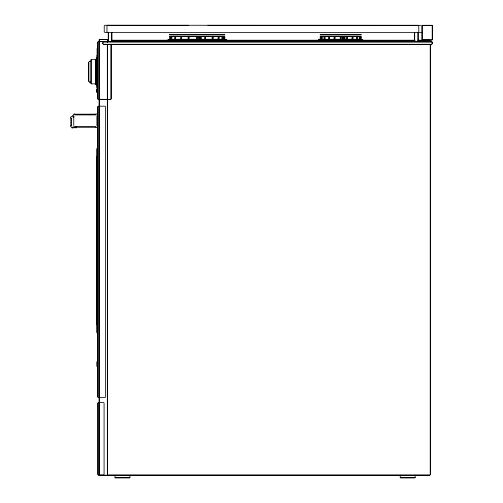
<?xml version="1.0" encoding="UTF-8"?>
<svg xmlns="http://www.w3.org/2000/svg" width="503" height="503" viewBox="0 0 503 503"><rect width="100%" height="100%" fill="white"/><g stroke="black" fill="none" stroke-linecap="round" stroke-linejoin="round"><path stroke-width="0.75" d="M70.539 118.004L70.816 116.948L72.646 115.891M72.772 115.891L73.765 114.175L74.752 113.911M421.269 32.368L104.794 32.444L104.234 31.884L104.234 25.81L104.794 25.251L421.269 25.326M95.928 127.548L96.916 127.284M107.523 25.326L188.241 25.326M207.959 25.326L418.263 25.326M422.419 25.313L431.964 25.313M422.419 25.496L431.964 25.496M169.568 34.581L224.772 34.581M320.229 34.581L361.173 34.581M169.486 34.663L224.854 34.663M320.147 34.663L361.255 34.663M169.486 36.172L224.854 36.172M320.147 36.172L361.255 36.172M169.568 36.254L224.772 36.254M320.229 36.254L361.173 36.254M170.234 36.398L224.112 36.398M320.895 36.398L360.513 36.398M198.936 37.015L200.986 37.015M342.782 37.015L344.825 37.015M170.511 37.404L169.517 37.404L169.517 38.888L170.511 38.888M170.234 39.272L198.949 39.272M201.024 39.272L224.112 39.272M320.895 39.272L342.644 39.272M344.561 39.272L360.513 39.272M168.084 39.416L199.119 39.416M200.622 39.416L226.262 39.416M318.745 39.416L343.568 39.416M344.542 39.353L362.663 39.416M99.399 39.542L107.334 39.542M168.002 39.498L199.125 39.498M200.628 39.498L226.344 39.498M318.663 39.498L343.58 39.498M344.995 39.498L362.745 39.498M99.399 39.636L107.334 39.636M422.419 39.882L431.964 39.882M422.419 40.064L431.964 40.064M111.635 40.227L414.931 40.227M418.075 40.227L429.858 40.227M111.635 40.504L414.931 40.504M418.075 40.504L429.858 40.504M98.28 41.453L108.359 41.453M108.635 41.523L111.49 41.523M414.918 41.523L417.767 41.523M98.28 41.68L431.593 41.73M103.492 42.051L431.593 42.051M103.492 44.283L431.593 44.283M103.492 44.604L431.593 44.604M91.276 59.662L95.614 59.662M89.352 61.259L90.597 61.259M89.352 61.624L90.597 61.624M89.352 81.876L90.597 81.876M89.352 82.241L90.597 82.241M91.276 83.838L95.614 83.838M98.28 99.336L110.685 99.336M98.28 99.569L110.685 99.569M98.343 106.19L105.039 106.19M74.752 114.175L95.928 114.175M74.752 114.904L95.928 114.904M72.646 116.948L74.18 116.948M74.752 126.555L95.928 126.555M72.646 126.989L76.487 126.989M74.752 127.284L95.928 127.284M72.646 127.762L76.487 127.762M98.343 397.527L105.039 397.527M98.469 402.614L103.675 402.614M98.469 474.964L103.675 474.964M107.705 474.995L429.858 474.995M98.469 475.26L107.334 475.247M99.399 475.335L107.334 475.335M107.705 475.272L429.858 475.272M115.055 477.737L129.875 477.737M400.25 477.737L415.076 477.737M115.137 477.819L129.793 477.819M400.338 477.819L414.988 477.819M107.523 32.444L106.963 31.884L106.963 25.81M95.928 113.911L96.916 114.175M72.646 128.045L71.589 127.762L70.539 125.939M432.027 41.73L432.347 42.051M418.748 25.527L418.823 31.884M432.398 25.747L432.398 39.63M432.347 42.485L432.347 43.849M432.215 25.747L432.215 39.63M432.027 42.485L432.027 43.849M431.222 25.37L423.413 25.37M430.228 44.805L430.228 474.625M422.174 25.747L422.174 39.63M421.992 25.747L421.992 39.63M418.144 32.28L418.144 41.309M417.987 32.28L417.987 41.309M415.101 475.291L415.101 477.63M414.698 32.28L414.698 41.309M414.541 32.28L414.541 41.309M400.225 475.291L400.225 477.63M360.242 37.404L360.242 38.888M344.857 37.128L344.857 40.68M344.718 37.128L344.718 40.68M344.329 37.128L344.329 40.68M343.8 37.128L343.8 40.68M343.279 37.128L343.279 40.68M342.889 37.128L342.889 40.68M342.75 37.128L342.75 40.68M321.159 37.404L321.159 38.888M224.206 37.404L224.206 38.888M201.018 37.128L201.018 40.68M200.873 37.128L200.873 40.68M200.49 37.128L200.49 40.68M199.961 37.128L199.961 40.68M199.433 37.128L199.433 40.68M199.05 37.128L199.05 40.68M198.911 37.128L198.911 40.68M129.9 475.291L129.9 477.63M115.024 475.291L115.024 477.63M111.867 32.28L111.867 41.309M111.704 32.28L111.704 41.309M111.22 44.333L111.22 99.028M110.993 44.333L110.993 99.028M108.422 32.28L108.422 41.309M108.258 32.28L108.258 41.309M107.548 39.756L107.548 42.114M107.548 44.471L107.548 475.121M107.46 39.756L107.46 42.114M107.46 44.471L107.46 475.121M107.334 44.805L107.334 474.625M105.379 106.529L105.379 397.188M104.077 403.016L104.077 474.562M103.058 42.485L103.058 43.849M102.738 42.485L102.738 43.849M99.273 39.756L99.273 475.121M99.185 39.756L99.185 475.121M98.066 403.016L98.066 474.562M97.972 41.988L97.972 99.028M98.003 106.529L98.003 397.188M97.745 41.988L97.745 99.028M97.752 106.529L97.752 397.188M97.771 403.016L97.771 474.562M97.645 115.891L97.645 125.568M97.645 148.41L97.645 332.986M97.62 57.77L97.62 58.247M97.62 59.643L97.62 83.856M97.45 48.376L97.45 91.401M97.507 148.272L97.507 333.124M97.381 48.376L97.381 57.763M97.381 85.925L97.381 91.401M97.368 148.41L97.368 332.986M97.293 48.187L97.293 57.763M97.293 85.925L97.293 91.59M97.268 148.41L97.268 332.986M97.198 48.376L97.198 57.763M97.198 85.925L97.104 92.332M97.136 148.63L97.136 332.772M97.041 89.358L97.041 92.458M97.004 148.787L97.004 332.615M96.978 55.33L96.978 56.537M96.978 77.883L96.978 78.826M96.978 86.975L96.978 87.918M96.934 89.484L96.934 92.332M96.916 115.891L96.916 125.568M96.947 156.71L96.947 324.687M96.859 57.593L96.859 58.147M96.859 85.548L96.859 86.327M96.796 361.871L96.796 366.385M96.702 57.656L96.702 85.843M96.589 57.77L96.589 85.73M95.771 59.7L95.771 83.8M95.583 59.14L95.583 84.353M95.469 59.26L95.469 84.24M91.118 59.7L91.118 83.8M91.005 59.813L91.005 83.687M88.861 62.114L88.861 81.379M88.497 62.114L88.497 81.379M73.765 115.891L73.765 125.568M71.589 118.004L71.589 125.939M70.816 118.004L70.816 125.939M430.505 44.805L430.505 474.625L430.505 44.805M171.825 37.404L170.831 37.404L170.831 38.888L171.825 38.888L171.825 37.404M175.641 37.404L174.648 37.404L174.648 38.888L175.641 38.888L175.641 37.404M181.577 37.404L180.59 37.404L180.59 38.888L181.577 38.888L181.577 37.404M189.065 37.404L188.072 37.404L188.072 38.888L189.065 38.888L189.065 37.404M197.358 37.404L196.365 37.404L196.365 38.888L197.358 38.888L197.358 37.404M205.652 37.404L204.664 37.404L204.664 38.888L205.652 38.888L205.652 37.404M213.14 37.404L212.147 37.404L212.147 38.888L213.14 38.888L213.14 37.404M219.075 37.404L218.088 37.404L218.088 38.888L219.075 38.888L219.075 37.404M222.892 37.404L221.898 37.404L221.898 38.888L222.892 38.888L222.892 37.404M224.822 37.404L223.213 37.404L223.213 38.888L224.822 38.888L224.822 37.404M322.153 37.404L320.178 37.404L320.178 38.888L322.153 38.888L322.153 37.404M324.995 37.404L324.007 37.404L324.007 38.888L324.995 38.888L324.995 37.404M329.427 37.404L328.434 37.404L328.434 38.888L329.427 38.888L329.427 37.404M335.011 37.404L334.017 37.404L334.017 38.888L335.011 38.888L335.011 37.404M341.197 37.404L340.204 37.404L340.204 38.888L341.197 38.888L341.197 37.404M347.384 37.404L346.397 37.404L346.397 38.888L347.384 38.888L347.384 37.404M352.968 37.404L351.981 37.404L351.981 38.888L352.968 38.888L352.968 37.404M357.4 37.404L356.407 37.404L356.407 38.888L357.4 38.888L357.4 37.404M361.223 37.404L359.255 37.404L359.255 38.888L361.223 38.888L361.223 37.404"/></g></svg>
